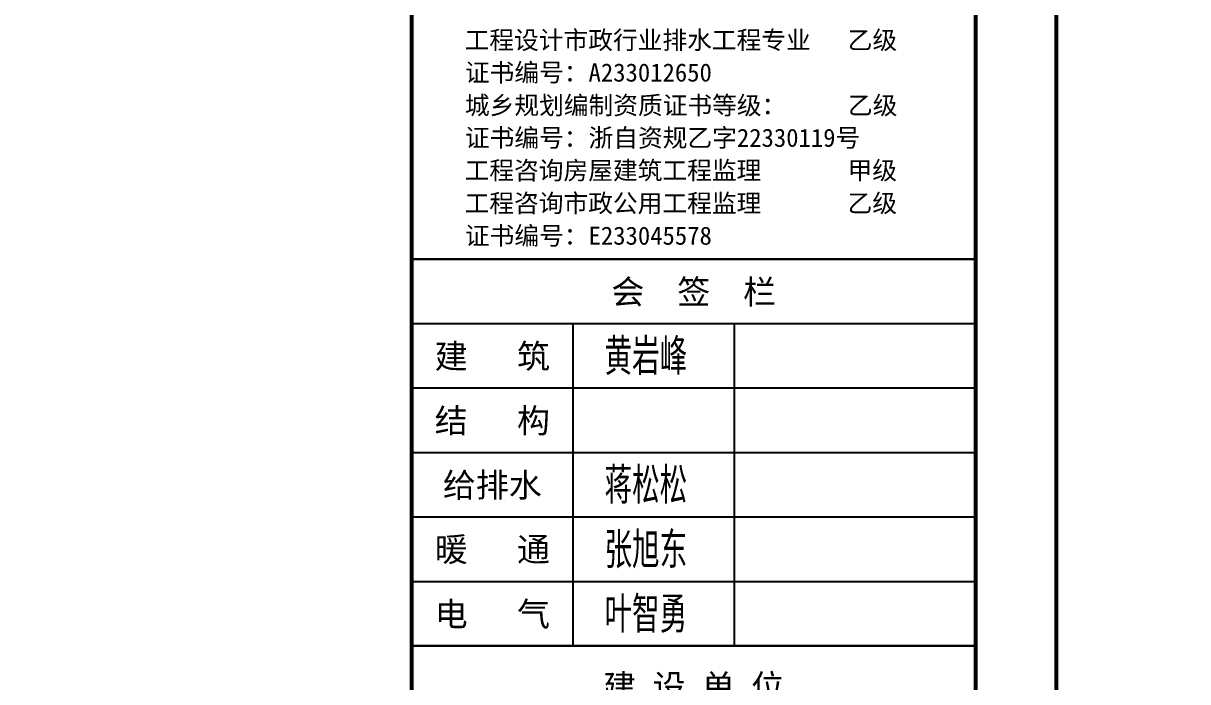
# Model space of a CAD drawing. Extents: x -160106 to 966792, y -663931 to 1550022.
# Drawn here: x -75090 to -74512, y -98580 to -98253 of the extents above; entities that cross this region are included whole.
import ezdxf
from ezdxf.enums import TextEntityAlignment as Align
from ezdxf.xclip import XClip

# ---------------------------------------------------------------- set-up
doc = ezdxf.new("R2010")
doc.units = 0
doc.linetypes.add('ZN-DASH', pattern=[0.35, 0.25, -0.1])
for name, color, linetype in [('!ZN6-虚线-8', 8, 'ZN-DASH'), ('0-cxFrame', 155, 'Continuous'), ('qianming', 155, 'Continuous')]:
    doc.layers.add(name, color=color, linetype=linetype)
doc.layers.add('0-cxText', color=131, linetype='Continuous', lineweight=25)
doc.styles.add('BZHZ', font='bzxw', dxfattribs={"width": 0.8, "bigfont": 'bzhz'})
doc.styles.add('cx_biaoti', font='')
doc.styles.add('cx_tuming', font='simhei.ttf')
doc.styles.add('cx_tuqian1', font='')
doc.styles.add('黑体', font='simhei.ttf', dxfattribs={"height": 12})
doc.styles.get('cx_biaoti').set_extended_font_data('SimSun')
doc.styles.get('cx_tuqian1').set_extended_font_data('SimSun')

# ---------------------------------------------------------------- blocks, each defined once
blk = doc.blocks.new('zjcx_lan_huiqian(Dragon)')
for p, q in [((-7000, -800), (0, -800)), ((-5000, -800), (-5000, -4800)), ((-3000, -800), (-3000, -4800)), ((-7000, -1600), (0, -1600)), ((-7000, -2400), (0, -2400)), ((-7000, -3200), (0, -3200)), ((-7000, -4000), (0, -4000))]:
    blk.add_line(p, q)
at = {"const_width": 30}
blk.add_lwpolyline([(-7000, 0), (0, 0)], dxfattribs=at)
blk.add_lwpolyline([(-7000, 0), (0, 0), (0, -4800), (-7000, -4800)], close=True, dxfattribs=at)
at = {"style": 'cx_biaoti'}
for s, p in [('会  签  栏', (-3500, -400)), ('建   筑', (-6000, -1200)), ('结   构', (-6000, -2000)), ('给排水', (-6000, -2800)), ('暖   通', (-6000, -3600)), ('电   气', (-6000, -4400))]:
    blk.add_text(s, height=300, dxfattribs=at).set_placement(p, align=Align.MIDDLE)
blk = doc.blocks.new('T-汇签(Dragon)')
at = {"layer": '0-cxFrame'}
blk.add_blockref('zjcx_lan_huiqian(Dragon)', (0, 0), dxfattribs=at)
at = {"layer": 'qianming', "style": 'BZHZ', "width": 0.8}
for s, p in [('黄岩峰', (-4094, -1189)), ('蒋松松', (-4094, -2789)), ('张旭东', (-4094, -3589)), ('叶智勇', (-4094, -4389))]:
    blk.add_text(s, height=450, dxfattribs=at).set_placement(p, align=Align.MIDDLE)
blk = doc.blocks.new('zjcx_TT(Dragon)')
at = {"layer": '0-cxFrame', "const_width": 30}
blk.add_lwpolyline([(-7000, -10200), (0, -10200), (0, 0), (-7000, 0)], close=True, dxfattribs=at)
at = {"color": 7, "style": 'cx_biaoti'}
for s, p in [('工程设计市政行业排水工程专业   乙级', (-6344, -7594)), ('证书编号：A233012650', (-6340, -7997)), ('城乡规划编制资质证书等级：     乙级', (-6340, -8404)), ('证书编号：浙自资规乙字22330119号', (-6340, -8807)), ('工程咨询房屋建筑工程监理       甲级', (-6344, -9212)), ('工程咨询市政公用工程监理       乙级', (-6344, -9619)), ('证书编号：E233045578', (-6340, -10022))]:
    blk.add_text(s, height=225, dxfattribs=at).set_placement(p)
blk = doc.blocks.new('zjcx_lan_xiangmu(Dragon)')
for p, q in [((-7000, 9000), (0, 9000)), ((-7000, 6000), (0, 6000)), ((-7000, 3000), (0, 3000)), ((-5000, 1000), (-5000, 0))]:
    blk.add_line(p, q)
at = {"const_width": 30}
for points in [[(-7000, 10000), (0, 10000)], [(-7000, 7000), (0, 7000)], [(-7000, 7000), (0, 7000)], [(-7000, 4000), (0, 4000)], [(-7000, 4000), (0, 4000)], [(-7000, 1000), (0, 1000)], [(-7000, 0), (0, 0)]]:
    blk.add_lwpolyline(points, dxfattribs=at)
blk.add_lwpolyline([(-7000, 10000), (0, 10000), (0, 0), (-7000, 0)], close=True)
at = {"style": 'cx_biaoti'}
for s, p in [('建 设 单 位', (-3500, 9500)), ('项 目 名 称', (-3500, 6500)), ('子 项 名 称', (-3500, 3500)), ('工程编号', (-6013, 500))]:
    blk.add_text(s, height=300, dxfattribs=at).set_placement(p, align=Align.MIDDLE)
blk = doc.blocks.new('T-项目(Dragon)')
blk.add_blockref('zjcx_lan_xiangmu(Dragon)', (0, 0))
at = {"color": 3, "style": 'cx_tuming'}
for s, height, p in [('嘉兴世赫建达智能装备有限公司', 330, (-6816, 7901)), ('年产500套智能装备建设项目 ', 350, (-6638, 4859))]:
    blk.add_text(s, height=height, dxfattribs=at).set_placement(p)
blk = doc.blocks.new('zjcx_T2(Dragon)')
at = {"layer": '0-cxFrame', "const_width": 50}
blk.add_lwpolyline([(-7000, 40000), (0, 40000), (0, 0), (-7000, 0)], close=True, dxfattribs=at)
at = {"layer": '0-cxFrame'}
for name, p in [('zjcx_TT(Dragon)', (0, 40000)), ('T-汇签(Dragon)', (0, 29800)), ('T-项目(Dragon)', (0, 15000))]:
    blk.add_blockref(name, p, dxfattribs=at)
blk = doc.blocks.new('TK22.A2 L(Dragon)')
at = {"layer": '0-cxFrame', "color": 7, "const_width": 0.5}
blk.add_lwpolyline([(0, 0), (-594, 0), (-594, 420), (0, 420)], close=True, dxfattribs=at)
at = {"layer": '0-cxFrame', "const_width": 0.5}
for points in [[(-80, 10), (-574, 10), (-574, 410), (-80, 410)], [(-10, 10), (-80, 10), (-80, 410), (-10, 410)]]:
    blk.add_lwpolyline(points, close=True, dxfattribs=at)
at = {"layer": '0-cxFrame', "xscale": 0.01, "yscale": 0.01, "zscale": 0.01}
blk.add_blockref('zjcx_T2(Dragon)', (-10, 10), dxfattribs=at)
at = {"style": '黑体', "flags": 4}
blk.add_attdef('图幅', text='', height=3.3, dxfattribs=at).set_placement((-40, 3), align=Align.RIGHT)
at = {"layer": '0-cxText', "flags": 4}
for tag, height, style, p in [('建设单位', 3.5, 'cx_tuming', (-45, 240)), ('项目名称', 3.5, 'cx_tuming', (-45, 210)), ('子项名称', 3.5, 'cx_tuming', (-45, 180)), ('工程编号', 3.3, 'cx_tuqian1', (-35, 165)), ('图名1', 3.5, 'cx_tuming', (-45, 87)), ('图名2', 3.5, 'cx_tuming', (-45, 79)), ('图名3', 3.5, 'cx_tuming', (-45, 71)), ('出图日期', 3.3, 'cx_tuqian1', (-39, 60)), ('专业', 3.3, 'cx_tuqian1', (-55, 52)), ('图号', 3.3, 'cx_tuqian1', (-55, 44)), ('版次', 3.3, 'cx_tuqian1', (-20, 44))]:
    blk.add_attdef(tag, text='', height=height, dxfattribs=dict(at, style=style)).set_placement(p, align=Align.MIDDLE)
at = {"layer": 'Defpoints', "color": 6, "flags": 4}
for tag, height, style, p in [('tufu', 3.3, '黑体', (-12, 12)), ('dwfname', 4, 'cx_tuqian1', (-80, 3))]:
    blk.add_attdef(tag, text='', height=height, dxfattribs=dict(at, style=style)).set_placement(p, align=Align.RIGHT)
blk = doc.blocks.new('20250826160552')
at = {"layer": '!ZN6-虚线-8', "ltscale": 30}
blk.add_lwpolyline([(-3800.12, 530), (-4652.18, 530), (-4652.18, 495.25), (-3800.12, 495.25)], close=True, dxfattribs=at)

msp = doc.modelspace()

# ---------------------------------------------------------------- block references
at = {"ltscale": 30}
ref = msp.add_blockref('20250826160552', (-70191.33, -99062.2), dxfattribs=at)
XClip(ref).set_block_clipping_path([(-3893.1197961643, -96.1638869647), (-2419.9318440138, 621.3905797406)])
at = {"layer": '0-cxFrame', "xscale": 4, "yscale": 4, "zscale": 4}
msp.add_blockref('TK22.A2 L(Dragon)', (-74577.4, -99602.2), dxfattribs=at)

# ---------------------------------------------------------------- next in the draw order: block references
msp.add_blockref('TK22.A2 L(Dragon)', (-72201.4, -99602.2), dxfattribs=at)

doc.saveas('drawing.dxf')
